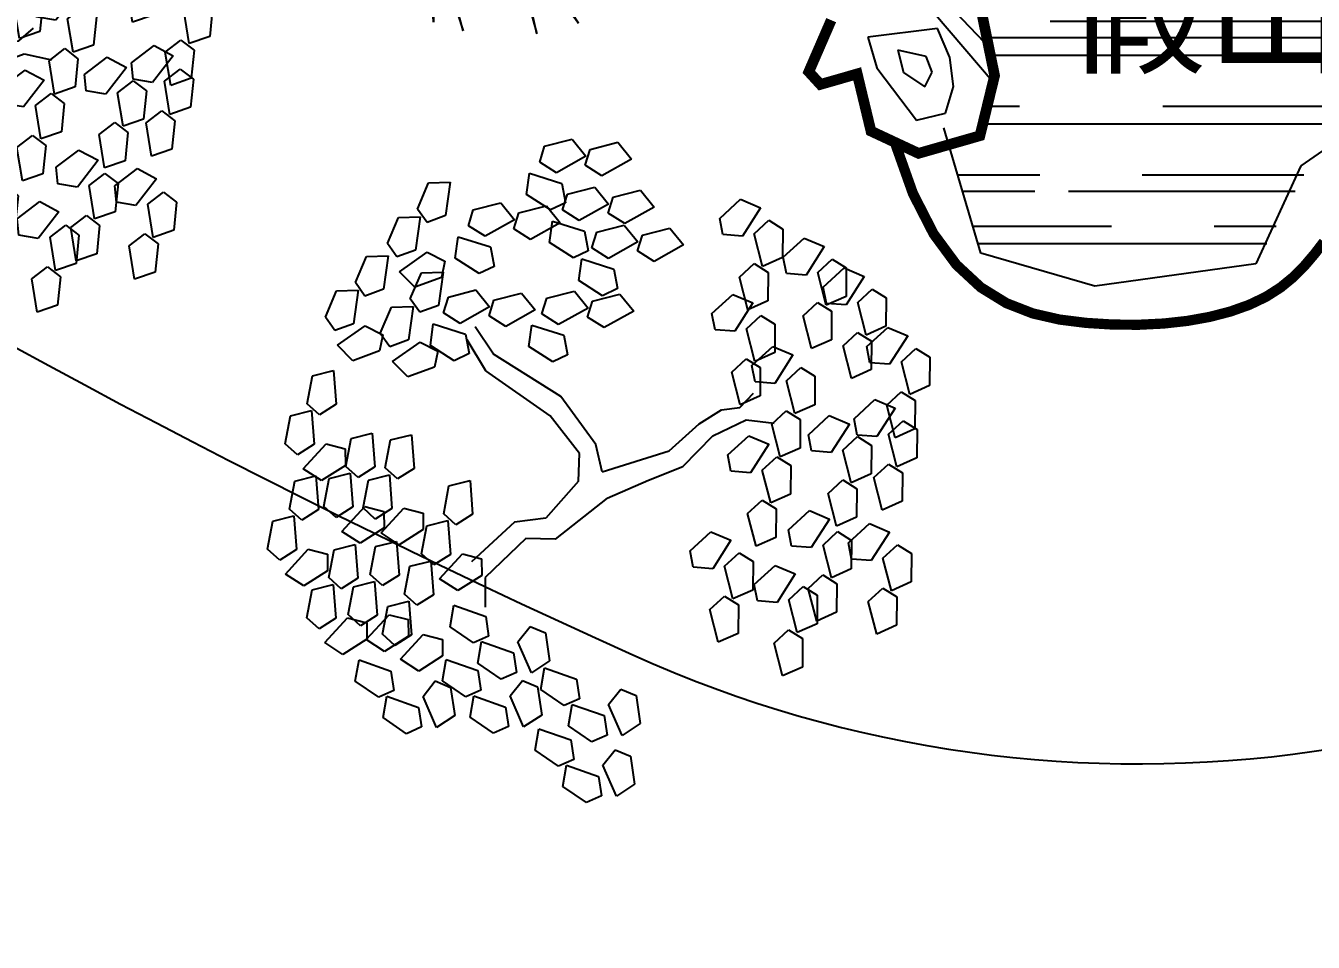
# Model space of a CAD drawing. Extents: x 302512 to 1034855, y -184136 to 410364.
# Drawn here: x 546673 to 559242, y 45192 to 54136 of the extents above; entities that cross this region are included whole.
import ezdxf

# ---------------------------------------------------------------- set-up
doc = ezdxf.new("R2010")
doc.units = 0
doc.header["$MEASUREMENT"] = 0
doc.linetypes.add('ACAD_ISO04W100', pattern=[30.5, 24, -3, 0.5, -3])
for name, color, linetype in [('3', 7, 'Continuous'), ('F', 5, 'Continuous'), ('TREE2', 84, 'Continuous'), ('WZ', 2, 'Continuous'), ('树', 80, 'Continuous'), ('水', 120, 'Continuous'), ('环境', 8, 'Continuous'), ('红线', 20, 'Continuous'), ('道路线', 161, 'Continuous')]:
    doc.layers.add(name, color=color, linetype=linetype)
doc.styles.add('-黑体', font='', dxfattribs={"width": 0.8})
doc.styles.add('DIM', font='txt')
doc.styles.add('DIM_FONT', font='SIMPLEX.shx', dxfattribs={"width": 0.8})
doc.styles.get('-黑体').set_extended_font_data('黑体')

# ---------------------------------------------------------------- blocks, each defined once
blk = doc.blocks.new('_F2CKQ')
for p, q in [((-101.6745302528143, 2267.006344284862), (-8.100306771695614, 1021.905298415571)), ((36.99096630513668, 1030.013258095831), (-101.6745302528143, 2267.006344284862)), ((-389.5569038391113, 2124.751231066883), (-10.04374054074287, 891.5790250301361)), ((-8.100306771695614, 1021.905298415571), (-389.5569038391113, 2124.751231066883)), ((284.0469821691513, 2137.285566784441), (36.99096630513668, 1030.013258095831)), ((111.2213570252061, 1007.16474942863), (284.0469821691513, 2137.285566784441)), ((-1220.438891410828, 2024.706287477165), (-546.7303053438663, 860.8869352862239)), ((-680.0606932416558, 966.8892606087029), (-1220.438891410828, 2024.706287477165)), ((-1100.556390449405, 2085.749349683523), (-497.7912202775478, 859.8151598088443)), ((-546.7303053438663, 860.8869352862239), (-1100.556390449405, 2085.749349683523)), ((-675.951954074204, 860.6851033233106), (-1346.93440002948, 1863.757567007095)), ((-1346.93440002948, 1863.757567007095), (-680.0606932416558, 966.8892606087029)), ((596.6207177489996, 1912.148100338876), (111.2213570252061, 1007.16474942863)), ((184.0691511332989, 929.7735785655677), (596.6207177489996, 1912.148100338876)), ((-497.7912202775478, 859.8151598088443), (-839.1260766386986, 1828.381749618798)), ((-839.1260766386986, 1828.381749618798), (-448.8521085083485, 858.7433955222368)), ((-1493.790737487376, 1597.140600316226), (-675.951954074204, 860.6851033233106)), ((-740.8432212695479, 822.6924395859241), (-1493.790737487376, 1597.140600316226)), ((809.9337108284235, 1634.611464813352), (184.0691511332989, 929.7735785655677)), ((221.7256789058447, 859.2167021073401), (809.9337108284235, 1634.611464813352)), ((-420.156707406044, 1561.500346485525), (3.143219217658043, 821.5580596290529)), ((-10.04374054074287, 891.5790250301361), (-420.156707406044, 1561.500346485525)), ((-1616.177533634007, 1329.987711373717), (-740.8432212695479, 822.6924395859241)), ((-813.4300857558846, 803.059257350862), (-1616.177533634007, 1329.987711373717)), ((-435.5870351865888, 1328.387063015252), (-41.94802960753441, 813.4500421136618)), ((3.143219217658043, 821.5580596290529), (-435.5870351865888, 1328.387063015252)), ((-1653.051355071366, 1109.471425935626), (-813.4300857558846, 803.059257350862)), ((-804.0909622311592, 742.2180849462748), (-1653.051355071366, 1109.471425935626)), ((-423.5217715501785, 1106.799002103508), (-57.07842314988375, 753.1447341218591)), ((-41.94802960753441, 813.4500421136618), (-423.5217715501785, 1106.799002103508)), ((-1662.168657913804, 803.4559409283102), (-804.0909622311592, 742.2180849462748)), ((-781.8257551789284, 708.3803226239979), (-1662.168657913804, 803.4559409283102)), ((-1649.020729459822, 463.6026357635856), (-781.8257551789284, 708.3803226239979)), ((752.5819399282336, 498.9299026578665), (308.5821679756045, 690.5636746883392)), ((308.5821679756045, 690.5636746883392), (1233.194606147707, 624.8368381895125)), ((1233.194606147707, 624.8368381895125), (372.6516975238919, 749.7971605546772)), ((-786.7952632978559, 565.9929622635245), (-1649.020729459822, 463.6026357635856)), ((-1582.525042526424, 189.2813733145595), (-786.7952632978559, 565.9929622635245)), ((-704.8692243471742, 524.7849254496396), (-1582.525042526424, 189.2813733145595)), ((-1513.003283701837, -72.97887118905783), (-704.8692243471742, 524.7849254496396)), ((-697.9953137561679, 527.6662194244564), (-1077.599011182785, -764.6769258379936)), ((272.0083050280809, 642.8553068935871), (752.5819399282336, 498.9299026578665)), ((-661.9822879731655, 499.5909760296345), (-1513.003283701837, -72.97887118905783)), ((-1275.520681098104, -523.8593354225159), (-661.9822879731655, 499.5909760296345)), ((-639.7170809209347, 465.7532137073576), (-1275.520681098104, -523.8593354225159)), ((-1077.599011182785, -764.6769258379936), (-639.7170809209347, 465.7532137073576)), ((1087.681809738278, 142.9302517622709), (165.5346354469657, 144.9345752336085)), ((321.6910651251674, 80.8780297525227), (1087.681809738278, 142.9302517622709)), ((1325.203443653882, -38.11787269636989), (321.6910651251674, 80.8780297525227)), ((92.08695106953382, -123.2900779955089), (1323.48185480386, -535.3008613325655)), ((1274.242835491896, -707.0370613373816), (92.08695106953382, -123.2900779955089)), ((178.9824981465936, -22.11075445264578), (1325.203443653882, -38.11787269636989)), ((1420.57736954093, -246.3712970390916), (178.9824981465936, -22.11075445264578)), ((1323.48185480386, -535.3008613325655), (185.2955473214388, -95.01301382854581)), ((185.2955473214388, -95.01301382854581), (1420.57736954093, -246.3712970390916)), ((-112.7476874440908, -155.186132516712), (-476.921030394733, -1214.415983118117)), ((1083.938724495471, -1024.243689801544), (50.28265281766653, -216.3613840229809)), ((50.28265281766653, -216.3613840229809), (1274.242835491896, -707.0370613373816)), ((-476.921030394733, -1214.415983118117), (-94.06938945502043, -276.8685239739716)), ((-94.06938945502043, -276.8685239739716), (-65.90821232646704, -1365.913493812084)), ((-65.90821232646704, -1365.913493812084), (-39.6389928534627, -329.6017366982996)), ((-39.6389928534627, -329.6017366982996), (283.5393713787198, -1370.534663628787)), ((283.5393713787198, -1370.534663628787), (15.3522651642561, -306.5513960719109)), ((15.3522651642561, -306.5513960719109), (736.9173224121332, -1353.177326135337)), ((74.19135940819979, -292.6808484382927), (1083.938724495471, -1024.243689801544)), ((736.9173224121332, -1353.177326135337), (74.19135940819979, -292.6808484382927))]:
    blk.add_line(p, q)
at = {"lineweight": 50}
for p, q in [((0, 0), (148.3170258328319, 860.8243886455894)), ((-569.8563055992126, 646.1332378052175), (0, 0))]:
    blk.add_line(p, q, dxfattribs=at)
at = {"style": 'DIM_FONT', "width": 0.8, "flags": 9}
for tag in ['YSIZE', 'XSIZE']:
    blk.add_attdef(tag, (0, 0), '', height=0.5, dxfattribs=at)
blk = doc.blocks.new('M_F18')
for p, q in [((-817.1479135051777, 1597.117781034343), (-694.9654446734348, 1697.214126060768)), ((-694.9654446734348, 1697.214126060768), (-586.2671764571278, 1644.251251231901)), ((-1.950464183486474, 1552.719185868566), (58.59964675375522, 1698.601049176676)), ((58.59964675375522, 1698.601049176676), (179.4288613090248, 1703.148634559384)), ((179.4288613090248, 1703.148634559384), (154.6427554106995, 1517.004682986411)), ((207.8907623764317, 1556.889923366423), (249.7451538223031, 1658.416602062232)), ((249.7451538223031, 1658.416602062232), (340.8456748337267, 1647.000707342286)), ((409.899437922435, 1505.954710583534), (470.4495488596767, 1651.836573891644)), ((470.4495488596767, 1651.836573891644), (591.2787634149463, 1656.384159274352)), ((591.2787634149463, 1656.384159274352), (566.492657516621, 1470.240207701379)), ((-1054.415528738464, 1505.352378934673), (-932.2330599067209, 1605.448723961097)), ((-932.2330599067209, 1605.448723961097), (-823.5347917015024, 1552.48584913223)), ((-804.768251887639, 1506.143215590149), (-817.1479135051777, 1597.117781034343)), ((-586.2671764571278, 1644.251251231901), (-695.8952471361554, 1491.786147441009)), ((340.8456748337267, 1647.000707342286), (406.1801700010037, 1503.197933664571)), ((619.7406644823532, 1510.125448081391), (661.5950559282246, 1611.6521267772)), ((661.5950559282246, 1611.6521267772), (752.6955769396482, 1600.236232057254)), ((681.3896628400435, 1449.507722794588), (741.9397737772852, 1595.389586102698)), ((741.9397737772852, 1595.389586102698), (862.7689883325547, 1599.937171485406)), ((752.6955769396482, 1600.236232057254), (818.0300721069252, 1456.433458379539)), ((862.7689883325547, 1599.937171485406), (837.9828824342294, 1413.793219912433)), ((-1042.035867132014, 1414.377813490479), (-1054.415528738464, 1505.352378934673)), ((-823.5347917015024, 1552.48584913223), (-933.16286238053, 1400.020745341339)), ((-695.8952471361554, 1491.786147441009), (-804.768251887639, 1506.143215590149)), ((-589.3037799871927, 1409.235836276952), (-467.1213111554498, 1509.332181303376)), ((-467.1213111554498, 1509.332181303376), (-358.4230429391428, 1456.369306474509)), ((51.86279447269771, 1478.329934131118), (-1.950464183486474, 1552.719185868566)), ((154.6427554106995, 1517.004682986411), (51.86279447269771, 1478.329934131118)), ((327.0615140162481, 1411.761519164891), (207.8907623764317, 1556.889923366423)), ((463.7126965786192, 1431.565458846086), (409.899437922435, 1505.954710583534)), ((738.9114161221696, 1364.997043879859), (619.7406644823532, 1510.125448081391)), ((891.2308893999616, 1453.678460292445), (933.085280845833, 1555.205138988254)), ((933.085280845833, 1555.205138988254), (1024.185801857257, 1543.789244268308)), ((1024.185801857257, 1543.789244268308), (1089.520297024534, 1399.986470590593)), ((-358.4230429391428, 1456.369306474509), (-468.0511136181703, 1303.904202683618)), ((406.1801700010037, 1503.197933664571), (327.0615140162481, 1411.761519164891)), ((566.492657516621, 1470.240207701379), (463.7126965786192, 1431.565458846086)), ((735.2029214962276, 1375.11847105714), (681.3896628400435, 1449.507722794588)), ((818.0300721069252, 1456.433458379539), (738.9114161221696, 1364.997043879859)), ((1010.401641039778, 1308.550056090913), (891.2308893999616, 1453.678460292445)), ((-933.16286238053, 1400.020745341339), (-1042.035867132014, 1414.377813490479)), ((-826.5713952204787, 1317.470434177281), (-704.3889263887359, 1417.566779203706)), ((-595.6906581835174, 1364.603904374839), (-705.318728862545, 1212.138800583947)), ((-704.3889263887359, 1417.566779203706), (-595.6906581835174, 1364.603904374839)), ((-576.924118369654, 1318.261270832758), (-589.3037799871927, 1409.235836276952)), ((-352.8073376014509, 1287.277380908152), (-230.624868769708, 1387.373725934576)), ((-230.624868769708, 1387.373725934576), (-121.9266005534009, 1334.410851105709)), ((235.5981217057633, 1304.008305802385), (277.4525131627233, 1405.534984487105)), ((277.4525131627233, 1405.534984487105), (368.5530341630583, 1394.119089778247)), ((368.5530341630583, 1394.119089778247), (433.8875293303354, 1250.316316100532)), ((837.9828824342294, 1413.793219912433), (735.2029214962276, 1375.11847105714)), ((1089.520297024534, 1399.986470590593), (1010.401641039778, 1308.550056090913)), ((1040.748891148156, 1252.355287342023), (1101.299002085398, 1398.237150650133)), ((1101.299002085398, 1398.237150650133), (1222.128216640667, 1402.784736032841)), ((1222.128216640667, 1402.784736032841), (1197.342110742342, 1216.640784459869)), ((-1067.194756315032, 1334.927413744495), (-880.932900267333, 1358.811356789396)), ((-1031.747726573172, 1219.325131306883), (-1067.194756315032, 1334.927413744495)), ((-880.932900267333, 1358.811356789396), (-817.1434408903879, 1269.422535111073)), ((-814.1917336140286, 1226.495868733087), (-826.5713952204787, 1317.470434177281)), ((-590.0749528347369, 1195.511978808481), (-467.892484002994, 1295.608323834906)), ((-468.0511136181703, 1303.904202683618), (-576.924118369654, 1318.261270832758)), ((-467.892484002994, 1295.608323834906), (-359.1942157977755, 1242.645449006039)), ((-121.9266005534009, 1334.410851105709), (-231.5546712324285, 1181.945747314818)), ((354.7688733455798, 1158.879901589764), (235.5981217057633, 1304.008305802385)), ((647.4480238116848, 1257.243830517353), (689.3024152686448, 1358.770509202073)), ((689.3024152686448, 1358.770509202073), (780.4029362689798, 1347.354614493215)), ((780.4029362689798, 1347.354614493215), (845.7374314362569, 1203.5518408155)), ((918.9382487292933, 1200.796842728407), (960.7926401862533, 1302.323521413127)), ((960.7926401862533, 1302.323521413127), (1051.893161186588, 1290.907626704269)), ((1051.893161186588, 1290.907626704269), (1117.227656353865, 1147.104853026554)), ((1250.590117708074, 1256.526024839881), (1292.444509153946, 1358.05270353569)), ((1292.444509153946, 1358.05270353569), (1383.545030165369, 1346.636808815743)), ((1383.545030165369, 1346.636808815743), (1448.879525332646, 1202.834035138028)), ((-875.2046186073276, 1198.299211068042), (-1031.747726573172, 1219.325131306883)), ((-817.1434408903879, 1269.422535111073), (-875.2046186073276, 1198.299211068042)), ((-705.318728862545, 1212.138800583947), (-814.1917336140286, 1226.495868733087)), ((-359.1942157977755, 1242.645449006039), (-468.8222864768031, 1090.180345215147)), ((-340.4276759839122, 1196.302815463958), (-352.8073376014509, 1287.277380908152)), ((433.8875293303354, 1250.316316100532), (354.7688733455798, 1158.879901589764)), ((766.6187754515013, 1112.115426304732), (647.4480238116848, 1257.243830517353)), ((1094.56214980434, 1177.966035604575), (1040.748891148156, 1252.355287342023)), ((1369.760869347891, 1111.397620638349), (1250.590117708074, 1256.526024839881)), ((-1027.495155757224, 1108.871937750409), (-905.3126869254811, 1208.968282776834)), ((-796.6144187091741, 1156.005407947967), (-906.2424893882016, 1003.540304157075)), ((-905.3126869254811, 1208.968282776834), (-796.6144187091741, 1156.005407947967)), ((-839.3506227970465, 1147.045468987104), (-653.088766749348, 1170.929412032005)), ((-803.9035930551872, 1031.443186549492), (-839.3506227970465, 1147.045468987104)), ((-653.088766749348, 1170.929412032005), (-589.2993073724028, 1081.540590353681)), ((-577.6952912282868, 1104.537413364287), (-590.0749528347369, 1195.511978808481)), ((-231.5546712324285, 1181.945747314818), (-340.4276759839122, 1196.302815463958)), ((182.0553044044464, 1055.202851889386), (242.6054153416881, 1201.084715197496)), ((242.6054153416881, 1201.084715197496), (363.4346298969576, 1205.632300580204)), ((363.4346298969576, 1205.632300580204), (338.6485239986323, 1019.488349007232)), ((391.8965309643645, 1059.373589387244), (433.7509224102359, 1160.900268083053)), ((433.7509224102359, 1160.900268083053), (524.8514434216595, 1149.484373363106)), ((524.8514434216595, 1149.484373363106), (590.1859385889366, 1005.681599685391)), ((845.7374314362569, 1203.5518408155), (766.6187754515013, 1112.115426304732)), ((1038.10900036911, 1055.668438515786), (918.9382487292933, 1200.796842728407)), ((1117.227656353865, 1147.104853026554), (1038.10900036911, 1055.668438515786)), ((1197.342110742342, 1216.640784459869), (1094.56214980434, 1177.966035604575)), ((1448.879525332646, 1202.834035138028), (1369.760869347891, 1111.397620638349)), ((-1554.190844967779, 1048.231487208406), (-1446.271738229487, 1102.764468284218)), ((-1446.271738229487, 1102.764468284218), (-1391.154893393883, 923.2482986176146)), ((-1264.76277099051, 1017.106535650739), (-1142.580302158767, 1117.202880677163)), ((-1142.580302158767, 1117.202880677163), (-1033.882033953549, 1064.240005848296)), ((-1015.115494139685, 1017.897372306215), (-1027.495155757224, 1108.871937750409)), ((-589.2993073724028, 1081.540590353681), (-647.3604850893425, 1010.417266310651)), ((-468.8222864768031, 1090.180345215147), (-577.6952912282868, 1104.537413364287)), ((1278.297477037406, 1003.644407275842), (1320.151868494366, 1105.171085960563)), ((1320.151868494366, 1105.171085960563), (1411.252389494701, 1093.755191251705)), ((1411.252389494701, 1093.755191251705), (1476.586884661978, 949.9524175739898)), ((-1548.372212794311, 890.3898656466154), (-1554.190844967779, 1048.231487208406)), ((-1252.38310938406, 926.1319702065448), (-1264.76277099051, 1017.106535650739)), ((-1033.882033953549, 1064.240005848296), (-1143.510104632576, 911.7749020574047)), ((-906.2424893882016, 1003.540304157075), (-1015.115494139685, 1017.897372306215)), ((-647.3604850893425, 1010.417266310651), (-803.9035930551872, 1031.443186549492)), ((-602.8541804113047, 1025.087013618304), (-416.5923243636062, 1048.970956663205)), ((-567.4071506694454, 909.4847311806916), (-602.8541804113047, 1025.087013618304)), ((-416.5923243636062, 1048.970956663205), (-352.802864986661, 959.5821349848811)), ((235.8685630606305, 980.8136001519379), (182.0553044044464, 1055.202851889386)), ((338.6485239986323, 1019.488349007232), (235.8685630606305, 980.8136001519379)), ((511.0672826041809, 914.2451851857113), (391.8965309643645, 1059.373589387244)), ((506.228476650278, 886.2739103312233), (566.7785875875197, 1032.155773639333)), ((590.1859385889366, 1005.681599685391), (511.0672826041809, 914.2451851857113)), ((566.7785875875197, 1032.155773639333), (687.6078021427893, 1036.703359022042)), ((687.6078021427893, 1036.703359022042), (662.821696244464, 850.5594074490691)), ((1145.92251227417, 858.0504164367521), (1206.472623211412, 1003.932279744862)), ((1206.472623211412, 1003.932279744862), (1327.301837766681, 1008.479865127571)), ((1397.468228677222, 858.5160030632214), (1278.297477037406, 1003.644407275842)), ((1327.301837766681, 1008.479865127571), (1302.515731868356, 822.3359135545979)), ((-449.1363763292939, 836.525522214004), (-326.953907497551, 936.6218672404284)), ((-352.802864986661, 959.5821349848811), (-410.8640427036007, 888.458810941851)), ((-326.953907497551, 936.6218672404284), (-218.2556392812439, 883.6589924115615)), ((716.0697032101962, 890.4446478290811), (757.9240946560676, 991.9713265248902)), ((757.9240946560676, 991.9713265248902), (849.0246156674912, 980.5554318049435)), ((849.0246156674912, 980.5554318049435), (914.3591108347682, 836.7526581272286)), ((1355.763738834088, 862.2211539346099), (1397.61813027996, 963.747832630419)), ((1476.586884661978, 949.9524175739898), (1397.468228677222, 858.5160030632214)), ((1397.61813027996, 963.747832630419), (1488.718651291383, 952.3319379104723)), ((1488.718651291383, 952.3319379104723), (1554.05314645866, 808.5291642327575)), ((-1468.434870682708, 845.2273932257776), (-1548.372212794311, 890.3898656466154)), ((-1391.154893393883, 923.2482986176146), (-1468.434870682708, 845.2273932257776)), ((-1277.541998567078, 846.6815704605615), (-1091.280142519379, 870.5655135054621)), ((-1143.510104632576, 911.7749020574047), (-1252.38310938406, 926.1319702065448)), ((-1091.280142519379, 870.5655135054621), (-1027.490683142434, 781.1766918271387)), ((-410.8640427036007, 888.458810941851), (-567.4071506694454, 909.4847311806916)), ((-218.2556392812439, 883.6589924115615), (-327.8837099602715, 731.1938886206699)), ((419.6038902936962, 806.491971823205), (461.4582817506562, 908.0186505079255)), ((461.4582817506562, 908.0186505079255), (552.5588027509912, 896.6027557990674)), ((560.0417353064622, 811.8846585937754), (506.228476650278, 886.2739103312233)), ((552.5588027509912, 896.6027557990674), (617.8932979182682, 752.7999821213525)), ((835.2404548500126, 745.3162436275488), (716.0697032101962, 890.4446478290811)), ((1474.934490473905, 717.0927497330777), (1355.763738834088, 862.2211539346099)), ((-1624.610216762543, 803.7771513169391), (-1516.691110035339, 858.3101323816627)), ((-1618.791584589075, 645.9355297551483), (-1624.610216762543, 803.7771513169391)), ((-1516.691110035339, 858.3101323816627), (-1461.574265188647, 678.7939627261476)), ((-1242.094968825219, 731.0792880229492), (-1277.541998567078, 846.6815704605615)), ((-686.4039915625799, 744.7601201143334), (-564.221522730837, 844.8564651407578)), ((-455.5232545256185, 791.8935903118909), (-565.1513252046461, 639.4284865209993)), ((-564.221522730837, 844.8564651407578), (-455.5232545256185, 791.8935903118909)), ((-436.7567147117552, 745.55095676981), (-449.1363763292939, 836.525522214004)), ((538.7746419335126, 661.3635676105841), (419.6038902936962, 806.491971823205)), ((662.821696244464, 850.5594074490691), (560.0417353064622, 811.8846585937754)), ((914.3591108347682, 836.7526581272286), (835.2404548500126, 745.3162436275488)), ((953.0721612880661, 670.3744825837639), (1013.622272225308, 816.2563458918739)), ((1013.622272225308, 816.2563458918739), (1134.451486780577, 820.8039312745823)), ((1134.451486780577, 820.8039312745823), (1109.665380882252, 634.6599797016097)), ((1199.735770930354, 783.6611646993042), (1145.92251227417, 858.0504164367521)), ((1302.515731868356, 822.3359135545979), (1199.735770930354, 783.6611646993042)), ((1554.05314645866, 808.5291642327575), (1474.934490473905, 717.0927497330777)), ((-1085.551860859374, 710.0533677841086), (-1242.094968825219, 731.0792880229492)), ((-1027.490683142434, 781.1766918271387), (-1085.551860859374, 710.0533677841086)), ((-674.0243299561298, 653.7855546701394), (-686.4039915625799, 744.7601201143334)), ((-327.8837099602715, 731.1938886206699), (-436.7567147117552, 745.55095676981)), ((617.8932979182682, 752.7999821213525), (538.7746419335126, 661.3635676105841)), ((543.3649968960453, 647.6982832425201), (578.3587794279119, 750.9097463164253)), ((743.7770625395278, 637.5630302650425), (785.6314539964878, 739.089708949763)), ((785.6314539964878, 739.089708949763), (876.7319749968228, 727.6738142409049)), ((876.7319749968228, 727.6738142409049), (942.0664701640999, 583.87104056319)), ((1162.913387847984, 674.5452200816217), (1204.767779293856, 776.0718987774308)), ((1204.767779293856, 776.0718987774308), (1295.868300305279, 764.6560040574841)), ((1295.868300305279, 764.6560040574841), (1361.202795472556, 620.8532303797692)), ((-1538.854242477471, 600.773057323222), (-1618.791584589075, 645.9355297551483)), ((-1461.574265188647, 678.7939627261476), (-1538.854242477471, 600.773057323222)), ((-1490.797783193608, 532.6855221489204), (-1397.167371427226, 695.4653358401956)), ((-1397.167371427226, 695.4653358401956), (-1287.400266635428, 692.203545376)), ((-1287.400266635428, 692.203545376), (-1265.874589903215, 602.9495660688663)), ((-948.6630082953052, 611.3556037712333), (-826.4805394635623, 711.4519487976577)), ((-717.7822712472553, 658.4890739687908), (-827.4103419262829, 506.0239701778992)), ((-826.4805394635623, 711.4519487976577), (-717.7822712472553, 658.4890739687908)), ((-565.1513252046461, 639.4284865209993), (-674.0243299561298, 653.7855546701394)), ((455.6882670359555, 591.4573063579082), (543.3649968960453, 647.6982832425201)), ((604.7002530920217, 600.7277970531541), (753.5199656176774, 647.6982832425201)), ((1006.88541994425, 595.985230846316), (953.0721612880661, 670.3744825837639)), ((1282.084139487801, 529.4168158800894), (1162.913387847984, 674.5452200816217)), ((1383.47109816342, 609.3395363705713), (1425.32548962038, 710.8662150552918)), ((1425.32548962038, 710.8662150552918), (1516.426010620715, 699.4503203464337)), ((1516.426010620715, 699.4503203464337), (1581.760505787992, 555.6475466687189)), ((-1694.358248625678, 531.7621500299974), (-1586.439141887386, 586.2951311058096)), ((-1586.439141887386, 586.2951311058096), (-1531.322297051782, 406.7789614392059)), ((-1379.029658778014, 578.7326362192944), (-1271.110552039721, 633.2656172951065)), ((-1373.211026604546, 420.8910146575035), (-1379.029658778014, 578.7326362192944)), ((-1265.874589903215, 602.9495660688663), (-1377.296342358743, 490.9985631487034)), ((-1271.110552039721, 633.2656172951065), (-1215.993707204118, 453.7494476285028)), ((-1185.930623528591, 519.5902016715627), (-1063.748154696848, 619.6865466979871)), ((-1063.748154696848, 619.6865466979871), (-955.0498864916299, 566.7236718691202)), ((-936.2833466777665, 520.3810383270393), (-948.6630082953052, 611.3556037712333)), ((-699.1832191391477, 574.3351549241561), (-512.9213630914492, 598.2190979690567)), ((-663.7361893972884, 458.7328724865438), (-699.1832191391477, 574.3351549241561)), ((-512.9213630914492, 598.2190979690567), (-449.131903714504, 508.8302762907333)), ((376.8561195740367, 469.2928400847777), (455.6882670359555, 591.4573063579082)), ((473.1851583018979, 441.0693461903029), (604.7002530920217, 600.7277970531541)), ((862.9478141793443, 492.4346260524217), (743.7770625395278, 637.5630302650425)), ((942.0664701640999, 583.87104056319), (862.9478141793443, 492.4346260524217)), ((1109.665380882252, 634.6599797016097), (1006.88541994425, 595.985230846316)), ((1361.202795472556, 620.8532303797692), (1282.084139487801, 529.4168158800894)), ((1502.641849803236, 464.2111321579505), (1383.47109816342, 609.3395363705713)), ((-1688.53961645221, 373.9205284682066), (-1694.358248625678, 531.7621500299974)), ((-1377.296342358743, 490.9985631487034), (-1490.797783193608, 532.6855221489204)), ((-1173.550961922141, 428.6156362273687), (-1185.930623528591, 519.5902016715627)), ((-955.0498864916299, 566.7236718691202), (-1064.677957170657, 414.2585680782286)), ((-827.4103419262829, 506.0239701778992), (-936.2833466777665, 520.3810383270393)), ((-449.131903714504, 508.8302762907333), (-507.1930814314437, 437.7069522477032)), ((593.9052065103679, 379.2810747524672), (654.4553174476096, 525.1629380605773)), ((654.4553174476096, 525.1629380605773), (775.2845320028791, 529.7105234432856)), ((775.2845320028791, 529.7105234432856), (750.4984261045538, 343.5665718703131)), ((1190.620747177316, 421.6636025175831), (1232.475138634276, 523.1902812023036)), ((1232.475138634276, 523.1902812023036), (1323.575659634611, 511.7743864934455)), ((1323.575659634611, 511.7743864934455), (1388.910154801888, 367.9716128157306)), ((1581.760505787992, 555.6475466687189), (1502.641849803236, 464.2111321579505)), ((-1215.993707204118, 453.7494476285028), (-1293.273684492942, 375.7285422366658)), ((-823.699804211843, 337.8578831163286), (-981.364099135666, 431.7988554949879)), ((-507.1930814314437, 437.7069522477032), (-663.7361893972884, 458.7328724865438)), ((289.1793897139469, 262.8699139368255), (376.8561195740367, 469.2928400847777)), ((394.3530108399791, 215.8994277475285), (473.1851583018979, 441.0693461903029)), ((803.746433070286, 383.451812250325), (845.6008245161574, 484.9784909461341)), ((845.6008245161574, 484.9784909461341), (936.701345527581, 473.5625962261875)), ((936.701345527581, 473.5625962261875), (1002.035840694858, 329.7598225484726)), ((-1608.602274340607, 328.7580560473689), (-1688.53961645221, 373.9205284682066)), ((-1531.322297051782, 406.7789614392059), (-1608.602274340607, 328.7580560473689)), ((-1449.449030572778, 334.2783003278273), (-1341.529923845574, 388.8112813925509)), ((-1293.273684492942, 375.7285422366658), (-1373.211026604546, 420.8910146575035)), ((-1341.529923845574, 388.8112813925509), (-1286.413078998881, 209.2951117370358)), ((-1198.709851105159, 349.1652364813854), (-1012.447995057461, 373.049179526286)), ((-1064.677957170657, 414.2585680782286), (-1173.550961922141, 428.6156362273687)), ((-1012.447995057461, 373.049179526286), (-948.6585356805153, 283.6603578479626)), ((647.718465166552, 304.8918230150193), (593.9052065103679, 379.2810747524672)), ((922.9171847101024, 238.3234080487928), (803.746433070286, 383.451812250325)), ((1309.791498817132, 276.5351983049623), (1190.620747177316, 421.6636025175831)), ((1388.910154801888, 367.9716128157306), (1309.791498817132, 276.5351983049623)), ((1408.760428324022, 219.622623889547), (1469.310539261263, 365.504487197657)), ((1469.310539261263, 365.504487197657), (1590.139753816533, 370.0520725803653)), ((1590.139753816533, 370.0520725803653), (1565.353647918208, 183.9081210073928)), ((-1764.777620420442, 287.3078141385304), (-1656.858513693238, 341.8407952032539)), ((-1758.958988246974, 129.4661925767396), (-1764.777620420442, 287.3078141385304)), ((-1656.858513693238, 341.8407952032539), (-1601.741668846546, 162.3246255477388)), ((-1443.630398399309, 176.4366787660365), (-1449.449030572778, 334.2783003278273)), ((-1163.2628213633, 233.5629540437731), (-1198.709851105159, 349.1652364813854)), ((-823.699804211843, 234.6464200424234), (-990.0164080034374, 347.3343847159085)), ((-385.5084284418081, 281.6169062317203), (-823.699804211843, 337.8578831163286)), ((750.4984261045538, 343.5665718703131), (647.718465166552, 304.8918230150193)), ((1002.035840694858, 329.7598225484726), (922.9171847101024, 238.3234080487928)), ((1075.742673680023, 144.6346547100438), (1136.292784617264, 290.5165180181539)), ((1136.292784617264, 290.5165180181539), (1257.121999172534, 295.0641034008622)), ((1257.121999172534, 295.0641034008622), (1232.335893274209, 108.9201518278896)), ((1618.60165488394, 223.7933613874047), (1660.456046329811, 325.3200400832138)), ((1660.456046329811, 325.3200400832138), (1751.556567341235, 313.9041453632672)), ((1751.556567341235, 313.9041453632672), (1816.891062508512, 170.1013716855523)), ((-1315.636597003842, 63.18667115980861), (-1222.00618523746, 225.9664848510838)), ((-1222.00618523746, 225.9664848510838), (-1112.239080445663, 222.7046943868881)), ((-1006.719713397455, 212.5370338049324), (-1163.2628213633, 233.5629540437731)), ((-1112.239080445663, 222.7046943868881), (-1090.713403713449, 133.4507150797544)), ((-948.6585356805153, 283.6603578479626), (-1006.719713397455, 212.5370338049324)), ((-394.3530108399791, 159.4524399585862), (-823.699804211843, 234.6464200424234)), ((-96.32903872786119, 121.9584553688692), (-385.5084284418081, 281.6169062317203)), ((0, 0), (289.1793897139469, 262.8699139368255)), ((254.1856071820803, 65.71747848426094), (394.3530108399791, 215.8994277475285)), ((831.4537923996177, 130.5701946862864), (873.3081838565777, 232.096873371007)), ((873.3081838565777, 232.096873371007), (964.4087048569127, 220.6809786621488)), ((964.4087048569127, 220.6809786621488), (1029.74320002419, 76.87820498443398)), ((1285.583900239941, 148.8053922079016), (1327.438291685812, 250.3320709037107)), ((1327.438291685812, 250.3320709037107), (1418.538812697236, 238.916176183764)), ((1462.573686980206, 145.233372152099), (1408.760428324022, 219.622623889547)), ((1418.538812697236, 238.916176183764), (1483.873307864513, 95.11340250604917)), ((1737.772406523756, 78.66495718587248), (1618.60165488394, 223.7933613874047)), ((-1601.741668846546, 162.3246255477388), (-1679.02164613537, 84.30372014481327)), ((-1630.965186851507, 16.21618497051168), (-1537.334775085124, 178.9959986617869)), ((-1537.334775085124, 178.9959986617869), (-1427.567670293327, 175.7342081975912)), ((-1363.693056287706, 131.2742063341102), (-1443.630398399309, 176.4366787660365)), ((-1427.567670293327, 175.7342081975912), (-1406.041993561113, 86.48022889045751)), ((-1286.413078998881, 209.2951117370358), (-1363.693056287706, 131.2742063341102)), ((-157.6642949238412, 37.49398458978612), (-394.3530108399791, 159.4524399585862)), ((1129.555932336207, 70.24540297259591), (1075.742673680023, 144.6346547100438)), ((1404.754651879757, 3.676988006369356), (1285.583900239941, 148.8053922079016)), ((1565.353647918208, 183.9081210073928), (1462.573686980206, 145.233372152099)), ((1816.891062508512, 170.1013716855523), (1737.772406523756, 78.66495718587248)), ((-1679.02164613537, 84.30372014481327), (-1758.958988246974, 129.4661925767396)), ((-1406.041993561113, 86.48022889045751), (-1517.463746016641, -25.47077402970535)), ((-1090.713403713449, 133.4507150797544), (-1202.135156168977, 21.49971215959158)), ((0, 0), (-96.32903872786119, 121.9584553688692)), ((950.6245440394341, -14.55820952633439), (831.4537923996177, 130.5701946862864)), ((1029.74320002419, 76.87820498443398), (950.6245440394341, -14.55820952633439)), ((1232.335893274209, 108.9201518278896), (1129.555932336207, 70.24540297259591)), ((1483.873307864513, 95.11340250604917), (1404.754651879757, 3.676988006369356)), ((1646.309014213271, -29.08825617663388), (1688.163405670231, 72.43842250808666)), ((1688.163405670231, 72.43842250808666), (1779.263926670566, 61.02252779922856)), ((-1517.463746016641, -25.47077402970535), (-1630.965186851507, 16.21618497051168)), ((-1202.135156168977, 21.49971215959158), (-1315.636597003842, 63.18667115980861)), ((-96.32903872786119, -103.4174739782393), (-157.6642949238412, 37.49398458978612)), ((87.67672986008984, -122.1644662731342), (254.1856071820803, 65.71747848426094)), ((1779.263926670566, 61.02252779922856), (1844.598421837843, -82.78024587848631)), ((628.8989890422345, -193.4292393105497), (689.4490999794762, -47.54737600243971)), ((689.4490999794762, -47.54737600243971), (810.2783145347457, -42.99979061973136)), ((810.2783145347457, -42.99979061973136), (785.4922086364204, -229.1437421927039)), ((1031.904308749985, -212.1762316054446), (1092.454419687227, -66.29436829733459)), ((1092.454419687227, -66.29436829733459), (1213.283634242496, -61.74678291462624)), ((1213.283634242496, -61.74678291462624), (1188.497528344171, -247.8907344875988)), ((1313.291259569272, -104.076225356137), (1355.145651026232, -2.549546671416465)), ((1355.145651026232, -2.549546671416465), (1446.246172026567, -13.96544138027457)), ((1446.246172026567, -13.96544138027457), (1511.580667193844, -157.7682150579894)), ((1765.479765853088, -174.2166603892547), (1646.309014213271, -29.08825617663388)), ((-1685.736108991965, -196.3964399760662), (-1591.77562964426, -120.2925114166355)), ((-1591.77562964426, -120.2925114166355), (-1499.97335893839, -284.1102908124521)), ((-96.32903872786119, -103.4174739782393), (-175.1611861897836, -366.2873879150648)), ((87.67672986008984, -122.1644662731342), (-78.8321474619188, -450.7518586941478)), ((838.7402156021526, -189.258501812692), (880.594607048024, -87.73182311688288)), ((880.594607048024, -87.73182311688288), (971.6951280594476, -99.14771783682954)), ((971.6951280594476, -99.14771783682954), (1037.029623226725, -242.9504915145444)), ((1241.745535309903, -208.0054941075869), (1283.599926755775, -106.4788154117778)), ((1283.599926755775, -106.4788154117778), (1374.700447767198, -117.8947101317244)), ((1432.462011209089, -249.2046295687578), (1313.291259569272, -104.076225356137)), ((1374.700447767198, -117.8947101317244), (1440.034942934475, -261.6974838094393)), ((1844.598421837843, -82.78024587848631), (1765.479765853088, -174.2166603892547)), ((-1646.698668172881, -349.4451648647155), (-1685.736108991965, -196.3964399760662)), ((682.7122476984187, -267.8184910479977), (628.8989890422345, -193.4292393105497)), ((957.910967241969, -334.3869060142242), (838.7402156021526, -189.258501812692)), ((1085.717567406169, -286.5654833428925), (1031.904308749985, -212.1762316054446)), ((1360.91628694972, -353.1338983091191), (1241.745535309903, -208.0054941075869)), ((1511.580667193844, -157.7682150579894), (1432.462011209089, -249.2046295687578)), ((-1499.97335893839, -284.1102908124521), (-1559.023691852002, -376.6981666580032)), ((-1142.563385626316, -337.1018876397611), (-1048.602906278611, -260.9979590803305)), ((-1048.602906278611, -260.9979590803305), (-956.8006355727412, -424.8157384761471)), ((785.4922086364204, -229.1437421927039), (682.7122476984187, -267.8184910479977)), ((1037.029623226725, -242.9504915145444), (957.910967241969, -334.3869060142242)), ((1188.497528344171, -247.8907344875988), (1085.717567406169, -286.5654833428925)), ((1440.034942934475, -261.6974838094393), (1360.91628694972, -353.1338983091191)), ((-1559.023691852002, -376.6981666580032), (-1646.698668172881, -349.4451648647155)), ((-1344.066045480191, -421.5663584188405), (-1250.105566132486, -345.4624298594099)), ((-1250.105566132486, -345.4624298594099), (-1158.303295426616, -509.2802092552265)), ((-1103.525944807232, -490.1506125284104), (-1142.563385626316, -337.1018876397611)), ((-739.5580659185616, -431.0428600184205), (-645.597586570857, -354.9389314589898)), ((-645.597586570857, -354.9389314589898), (-553.7953158649871, -518.7567108548064)), ((866.4475749314843, -442.1401193767306), (908.3019663884443, -340.61344069201)), ((908.3019663884443, -340.61344069201), (999.4024873887793, -352.0293354008681)), ((999.4024873887793, -352.0293354008681), (1064.736982556056, -495.832109078583)), ((-1702.915198410868, -450.2107207957088), (-1608.954719063164, -374.1067922362781)), ((-1608.954719063164, -374.1067922362781), (-1517.152448368382, -537.9245716431833)), ((-1305.028604661107, -574.6150833074898), (-1344.066045480191, -421.5663584188405)), ((-956.8006355727412, -424.8157384761471), (-1015.850968486353, -517.4036143216981)), ((-175.1611861897836, -366.2873879150648), (-324.1731722458317, -460.02234938939)), ((1269.452894639235, -460.8871116716255), (1311.307286096195, -359.3604329869049)), ((1311.307286096195, -359.3604329869049), (1402.40780709653, -370.776327695763)), ((1402.40780709653, -370.776327695763), (1467.742302263807, -514.5791013734779)), ((-1663.877757591785, -603.2594456954466), (-1702.915198410868, -450.2107207957088)), ((-1457.722100899126, -508.0211195422817), (-1349.743954689773, -488.0167072794065)), ((-1349.743954689773, -488.0167072794065), (-1309.845879623819, -570.7075241028288)), ((-1015.850968486353, -517.4036143216981), (-1103.525944807232, -490.1506125284104)), ((-700.5206250994779, -584.0915849070698), (-739.5580659185616, -431.0428600184205)), ((-324.1731722458317, -460.02234938939), (-446.8436846377881, -760.5922588203393)), ((-78.8321474619188, -450.7518586941478), (-227.8441335179887, -516.469337178336)), ((985.6183265713007, -587.2685235893514), (866.4475749314843, -442.1401193767306)), ((1064.736982556056, -495.832109078583), (985.6183265713007, -587.2685235893514)), ((1388.623646279051, -606.0155158842463), (1269.452894639235, -460.8871116716255)), ((-1517.152448368382, -537.9245716431833), (-1576.202781270906, -630.5124474776458)), ((-1514.845124660678, -686.9090227322959), (-1457.722100899126, -508.0211195422817)), ((-1309.845879623819, -570.7075241028288), (-1395.098140984257, -703.6732561886965)), ((-1158.303295426616, -509.2802092552265), (-1217.353628340228, -601.8680851007775)), ((-1159.742475045219, -590.9161684594037), (-1065.781995697515, -514.8122398999731)), ((-1065.781995697515, -514.8122398999731), (-973.9797250027332, -678.6300193068782)), ((-553.7953158649871, -518.7567108548064), (-612.8456487785988, -611.3445867003575)), ((-227.8441335179887, -516.469337178336), (-341.6700635117741, -807.3567341052985)), ((1467.742302263807, -514.5791013734779), (1388.623646279051, -606.0155158842463)), ((-1576.202781270906, -630.5124474776458), (-1663.877757591785, -603.2594456954466)), ((-1361.245134899094, -675.3806392384831), (-1267.28465555139, -599.2767106790525)), ((-1217.353628340228, -601.8680851007775), (-1305.028604661107, -574.6150833074898)), ((-1267.28465555139, -599.2767106790525), (-1175.482384856608, -763.0944900859577)), ((-1120.705034226135, -743.9648933591416), (-1159.742475045219, -590.9161684594037)), ((-914.5493775334762, -648.7265672059766), (-806.5712313241238, -628.7221549431015)), ((-806.5712313241238, -628.7221549431015), (-766.6731562581699, -711.4129717665237)), ((-756.7371553374651, -684.8571408380631), (-662.7766759897604, -608.7532122786324)), ((-612.8456487785988, -611.3445867003575), (-700.5206250994779, -584.0915849070698)), ((-662.7766759897604, -608.7532122786324), (-570.9744052949791, -772.5709916855376)), ((-1528.071814068124, -769.1067540390832), (-1434.111334720419, -693.0028254796525)), ((-1395.098140984257, -703.6732561886965), (-1514.845124660678, -686.9090227322959)), ((-1434.111334720419, -693.0028254796525), (-1342.309064014549, -856.8206048754691)), ((-1322.207694080011, -828.429364138221), (-1361.245134899094, -675.3806392384831)), ((-1116.052037387351, -733.191037985056), (-1008.073891177999, -713.1866257221809)), ((-973.9797250027332, -678.6300193068782), (-1033.030057905256, -771.2178951413407)), ((-1008.073891177999, -713.1866257221809), (-968.1758161120451, -795.8774425456031)), ((-971.672401295029, -827.6144703959908), (-914.5493775334762, -648.7265672059766)), ((-766.6731562581699, -711.4129717665237), (-851.9254176186078, -844.3787038523915)), ((-717.6997145183814, -837.9058657378009), (-756.7371553374651, -684.8571408380631)), ((-1489.03437324904, -922.1554789277325), (-1528.071814068124, -769.1067540390832)), ((-1175.482384856608, -763.0944900859577), (-1234.532717759132, -855.6823659204201)), ((-1173.175061148904, -912.0789411750702), (-1116.052037387351, -733.191037985056)), ((-1033.030057905256, -771.2178951413407), (-1120.705034226135, -743.9648933591416)), ((-570.9744052949791, -772.5709916855376), (-630.0247381975023, -865.1588675200001)), ((-568.6670815872749, -921.5554427746501), (-511.5440578257221, -742.667539584636)), ((-511.5440578257221, -742.667539584636), (-403.5659116163697, -722.6631273217608)), ((-403.5659116163697, -722.6631273217608), (-363.6678365504158, -805.353944145183)), ((-1342.309064014549, -856.8206048754691), (-1401.359396928161, -949.4084807210202)), ((-1234.532717759132, -855.6823659204201), (-1322.207694080011, -828.429364138221)), ((-968.1758161120451, -795.8774425456031), (-1053.428077472483, -928.8431746314709)), ((-851.9254176186078, -844.3787038523915), (-971.672401295029, -827.6144703959908)), ((-967.4021994365503, -909.8122017027745), (-873.4417200888456, -833.7082731433438)), ((-873.4417200888456, -833.7082731433438), (-781.6394493829757, -997.5260525391604)), ((-748.2103747863366, -928.5591939976694), (-654.2498954386319, -852.4552654382387)), ((-630.0247381975023, -865.1588675200001), (-717.6997145183814, -837.9058657378009)), ((-654.2498954386319, -852.4552654382387), (-562.447624732762, -1016.273044834055)), ((-363.6678365504158, -805.353944145183), (-448.9200979108537, -938.3196762310508)), ((-341.6700635117741, -807.3567341052985), (-271.6824984480227, -957.7446942729039)), ((-1401.359396928161, -949.4084807210202), (-1489.03437324904, -922.1554789277325)), ((-1053.428077472483, -928.8431746314709), (-1173.175061148904, -912.0789411750702)), ((-928.3647586174666, -1062.860926591424), (-967.4021994365503, -909.8122017027745)), ((-709.1729339672529, -1081.607918886319), (-748.2103747863366, -928.5591939976694)), ((-448.9200979108537, -938.3196762310508), (-568.6670815872749, -921.5554427746501)), ((-1545.250903487027, -1022.921034858726), (-1451.290424139323, -946.8171062992951)), ((-1451.290424139323, -946.8171062992951), (-1359.488153444541, -1110.6348857062)), ((-1168.904859290407, -1022.500166376332), (-1074.944379942703, -946.3962378169017)), ((-1074.944379942703, -946.3962378169017), (-983.1421092368328, -1110.214017212718)), ((-781.6394493829757, -997.5260525391604), (-840.6897822965875, -1090.113928384711)), ((-25.66451249675811, -1055.639319142738), (-0.3204976189554145, -948.7883131542221)), ((-0.3204976189554145, -948.7883131542221), (91.44107082198389, -945.7155069151813)), ((91.44107082198389, -945.7155069151813), (178.6060290083151, -1077.435300567598)), ((-1506.213462667944, -1175.969759758464), (-1545.250903487027, -1022.921034858726)), ((-1300.057805975284, -1080.731433605299), (-1192.079659765932, -1060.727021342424)), ((-1192.079659765932, -1060.727021342424), (-1152.181584699978, -1143.417838165846)), ((-1129.867418471324, -1175.548891264982), (-1168.904859290407, -1022.500166376332)), ((-840.6897822965875, -1090.113928384711), (-928.3647586174666, -1062.860926591424)), ((-562.447624732762, -1016.273044834055), (-621.4979576463738, -1108.860920679606)), ((-434.4939729989819, -1021.546880891085), (-247.5487327942355, -1003.787406869877)), ((-402.859162425153, -1138.250001597513), (-434.4939729989819, -1021.546880891085)), ((-247.5487327942355, -1003.787406869877), (-186.7266398312313, -1095.221151055946)), ((114.8737230715378, -1180.190216763356), (-25.66451249675811, -1055.639319142738)), ((578.8434670648676, -1158.850782216643), (604.1874819426703, -1051.999776228127)), ((604.1874819426703, -1051.999776228127), (695.9490503836096, -1048.926969989087)), ((695.9490503836096, -1048.926969989087), (783.1140085699408, -1180.646763641504)), ((-1359.488153444541, -1110.6348857062), (-1418.538486347064, -1203.222761540663)), ((-1357.180829736837, -1259.619336795313), (-1300.057805975284, -1080.731433605299)), ((-1152.181584699978, -1143.417838165846), (-1237.433846060416, -1276.383570251714)), ((-983.1421092368328, -1110.214017212718), (-1042.192442150445, -1202.801893058269)), ((-984.5812888554537, -1163.626482522417), (-890.6208095077491, -1087.522553962986)), ((-890.6208095077491, -1087.522553962986), (-798.8185388129677, -1251.340333369892)), ((-765.3894642052401, -1182.373474817312), (-671.4289848575354, -1106.269546257881)), ((-621.4979576463738, -1108.860920679606), (-709.1729339672529, -1081.607918886319)), ((-671.4289848575354, -1106.269546257881), (-579.6267141627541, -1270.087325664786)), ((-247.0902467657543, -1164.401079784879), (-402.859162425153, -1138.250001597513)), ((-186.7266398312313, -1095.221151055946), (-247.0902467657543, -1164.401079784879)), ((-209.2776354887719, -1139.844858828586), (-22.33239528402555, -1122.08538479629)), ((-177.642824914943, -1256.547979523926), (-209.2776354887719, -1139.844858828586)), ((-22.33239528402555, -1122.08538479629), (38.4896976789787, -1213.519128993448)), ((178.6060290083151, -1077.435300567598), (114.8737230715378, -1180.190216763356)), ((170.0140065626438, -1124.75834396499), (356.9592467673901, -1106.998869943782)), ((201.6488171364726, -1241.461464671418), (170.0140065626438, -1124.75834396499)), ((356.9592467673901, -1106.998869943782), (417.7813397303944, -1198.432614129852)), ((-1418.538486347064, -1203.222761540663), (-1506.213462667944, -1175.969759758464)), ((-1186.083948709311, -1276.314447195975), (-1092.123469361606, -1200.210518636544)), ((-1042.192442150445, -1202.801893058269), (-1129.867418471324, -1175.548891264982)), ((-1092.123469361606, -1200.210518636544), (-1000.321198666825, -1364.028298043449)), ((-945.54384803637, -1316.675207422155), (-984.5812888554537, -1163.626482522417)), ((-726.3520233861564, -1335.42219971705), (-765.3894642052401, -1182.373474817312)), ((-739.3881913437108, -1221.43688126899), (-631.4100451343584, -1201.432469006115)), ((-631.4100451343584, -1201.432469006115), (-591.5119700684045, -1284.123285829537)), ((38.4896976789787, -1213.519128993448), (-21.87390925554428, -1282.699057711292)), ((417.7813397303944, -1198.432614129852), (357.4177327958714, -1267.612542858784)), ((719.3817026331635, -1283.401679837261), (578.8434670648676, -1158.850782216643)), ((783.1140085699408, -1180.646763641504), (719.3817026331635, -1283.401679837261)), ((-1237.433846060416, -1276.383570251714), (-1357.180829736837, -1259.619336795313)), ((-1147.046507890227, -1429.363172095713), (-1186.083948709311, -1276.314447195975)), ((-798.8185388129677, -1251.340333369892), (-857.868871715491, -1343.928209204354)), ((-796.5112151052635, -1400.324784459004), (-739.3881913437108, -1221.43688126899)), ((-591.5119700684045, -1284.123285829537), (-676.7642314288423, -1417.089017915405)), ((-579.6267141627541, -1270.087325664786), (-638.6770470652773, -1362.675201499249)), ((-577.3193904550499, -1419.071776753899), (-520.1963666934971, -1240.183873563885)), ((-520.1963666934971, -1240.183873563885), (-412.2182204841447, -1220.17946130101)), ((-412.2182204841447, -1220.17946130101), (-372.3201454181908, -1302.870278124432)), ((-21.87390925554428, -1282.699057711292), (-177.642824914943, -1256.547979523926)), ((62.01221736332809, -1346.5267160697), (87.35623224113078, -1239.675710081185)), ((87.35623224113078, -1239.675710081185), (179.1178006820701, -1236.602903842144)), ((179.1178006820701, -1236.602903842144), (266.2827588684013, -1368.322697494561)), ((357.4177327958714, -1267.612542858784), (201.6488171364726, -1241.461464671418)), ((395.2303440728538, -1243.056321902492), (582.1755842776001, -1225.296847870195)), ((426.8651546466826, -1359.759442597831), (395.2303440728538, -1243.056321902492)), ((582.1755842776001, -1225.296847870195), (642.9976772406044, -1316.730592067353)), ((-998.0138749591206, -1513.012749132562), (-940.8908511975678, -1334.124845942548)), ((-857.868871715491, -1343.928209204354), (-945.54384803637, -1316.675207422155)), ((-940.8908511975678, -1334.124845942548), (-832.9127049882154, -1314.120433679673)), ((-832.9127049882154, -1314.120433679673), (-793.0146299222615, -1396.811250503095)), ((-638.6770470652773, -1362.675201499249), (-726.3520233861564, -1335.42219971705)), ((-372.3201454181908, -1302.870278124432), (-457.5724067786286, -1435.8360102103)), ((-346.8172431388957, -1312.434277818047), (-159.8720029341494, -1294.674803796839)), ((-315.1824325650668, -1429.137398524475), (-346.8172431388957, -1312.434277818047)), ((-159.8720029341494, -1294.674803796839), (-99.0499099711451, -1386.108547982909)), ((202.550452931624, -1471.077613690319), (62.01221736332809, -1346.5267160697)), ((582.6340703060814, -1385.910520785197), (426.8651546466826, -1359.759442597831)), ((642.9976772406044, -1316.730592067353), (582.6340703060814, -1385.910520785197)), ((-1059.371531569348, -1456.616173877912), (-1147.046507890227, -1429.363172095713)), ((-1000.321198666825, -1364.028298043449), (-1059.371531569348, -1456.616173877912)), ((-793.0146299222615, -1396.811250503095), (-878.2668912826994, -1529.776982588963)), ((-676.7642314288423, -1417.089017915405), (-796.5112151052635, -1400.324784459004)), ((-457.5724067786286, -1435.8360102103), (-577.3193904550499, -1419.071776753899)), ((-159.4135169056681, -1455.288476711841), (-315.1824325650668, -1429.137398524475)), ((-99.0499099711451, -1386.108547982909), (-159.4135169056681, -1455.288476711841)), ((-121.6009056286857, -1430.732255755549), (65.34433457606065, -1412.972781723252)), ((-89.96609505485685, -1547.435376450889), (-121.6009056286857, -1430.732255755549)), ((65.34433457606065, -1412.972781723252), (126.1664275390649, -1504.406525920411)), ((266.2827588684013, -1368.322697494561), (202.550452931624, -1471.077613690319)), ((284.0322100868252, -1443.869234786423), (470.9774502915716, -1426.109760765215)), ((470.9774502915716, -1426.109760765215), (531.7995432545758, -1517.543504951285)), ((692.861670589049, -1477.961673038077), (718.2056854668517, -1371.110667049561)), ((718.2056854668517, -1371.110667049561), (809.967253907791, -1368.03786081052)), ((809.967253907791, -1368.03786081052), (897.1322120941222, -1499.757654462937)), ((-785.008618908927, -1519.063214870261), (-598.0633787041806, -1501.303740849053)), ((-598.0633787041806, -1501.303740849053), (-537.2412857411764, -1592.737485035123)), ((-376.1791584067032, -1553.155653121914), (-350.8351435289005, -1446.304647133398)), ((-350.8351435289005, -1446.304647133398), (-259.0735750879612, -1443.231840894357)), ((-259.0735750879612, -1443.231840894357), (-171.90861690163, -1574.951634546775)), ((315.6670206606541, -1560.572355492852), (284.0322100868252, -1443.869234786423)), ((833.399906157345, -1602.512570658695), (692.861670589049, -1477.961673038077)), ((897.1322120941222, -1499.757654462937), (833.399906157345, -1602.512570658695)), ((-878.2668912826994, -1529.776982588963), (-998.0138749591206, -1513.012749132562)), ((-753.3738083350981, -1635.766335576689), (-785.008618908927, -1519.063214870261)), ((-235.6409228384073, -1677.706550742532), (-376.1791584067032, -1553.155653121914)), ((-171.90861690163, -1574.951634546775), (-235.6409228384073, -1677.706550742532)), ((65.80282060454192, -1573.586454638255), (-89.96609505485685, -1547.435376450889)), ((126.1664275390649, -1504.406525920411), (65.80282060454192, -1573.586454638255)), ((471.4359363200529, -1586.723433680218), (315.6670206606541, -1560.572355492852)), ((531.7995432545758, -1517.543504951285), (471.4359363200529, -1586.723433680218)), ((509.2485475970352, -1562.167212723925), (696.1937878017816, -1544.407738691629)), ((540.8833581708641, -1678.870333419265), (509.2485475970352, -1562.167212723925)), ((696.1937878017816, -1544.407738691629), (757.0158807647858, -1635.841482888787)), ((-597.6048926756994, -1661.917413764055), (-753.3738083350981, -1635.766335576689)), ((-537.2412857411764, -1592.737485035123), (-597.6048926756994, -1661.917413764055)), ((-559.792281398717, -1637.361192807763), (-372.8470411939707, -1619.601718775466)), ((-528.1574708248882, -1754.064313503102), (-559.792281398717, -1637.361192807763)), ((-372.8470411939707, -1619.601718775466), (-312.0249482309664, -1711.035462972624)), ((757.0158807647858, -1635.841482888787), (696.6522738302629, -1705.021411606631)), ((-312.0249482309664, -1711.035462972624), (-372.3885551654894, -1780.215391690468)), ((696.6522738302629, -1705.021411606631), (540.8833581708641, -1678.870333419265)), ((-372.3885551654894, -1780.215391690468), (-528.1574708248882, -1754.064313503102))]:
    blk.add_line(p, q)
at = {"style": 'DIM', "flags": 1}
for tag in ['YVALUE', 'XVALUE']:
    blk.add_attdef(tag, (0, 0), '', height=0.02, dxfattribs=at)
at = {"width": 0.8, "flags": 9}
for tag in ['YSIZE', 'XSIZE']:
    blk.add_attdef(tag, (0, 0), '', height=0.5, dxfattribs=at)
blk = doc.blocks.new('Z')
at = {"layer": 'TREE2', "xscale": 1.755, "yscale": 1.755, "zscale": 1.755}
blk.add_blockref('M_F18', (0, 0), dxfattribs=at)

msp = doc.modelspace()

# ---------------------------------------------------------------- hatches: boundary and pattern name
at = {"layer": '水'}
h = msp.add_hatch(dxfattribs=at)
h.set_pattern_fill('AR-RROOF,_O', color=256, scale=1000)
h.set_pattern_definition([(0, (509471.4933334838, -11821.67426260607), (2200, 1000), [15000, -2000, 5000, -1000]), (0, (510801.4933334839, -11321.67426260607), (-1000, 1330), [3000, -330, 6000, -750]), (0, (509971.4933334838, -10971.67426260607), (5200, 670), [8000, -1400, 4000, -1000])])
h.paths.add_polyline_path([(568193.6887246061, 65415.35686005982), (566740.2570442804, 64906.00833280482), (566226.5375630993, 63237.57935178548), (565061.1308074559, 60959.00851633567), (562815.0365677538, 58975.45861803419), (561264.784709451, 58768.90187696199), (559984.0723450823, 58363.97485499587), (559855.6658079645, 58141.51566449611), (560721.2293951781, 57641.90032992756), (560817.511866421, 56862.83800107751), (560013.0725115137, 56763.41924318453), (560446.6414104537, 55833.03355095601), (559059.0272284445, 55186.39167106408), (558495.9107499622, 56353.66327329725), (558355.5133775732, 56300.35907352436), (557274.5645032017, 56405.36312987593), (556828.8436465841, 55199.78805973008), (556149.7112752589, 54893.62667138169), (555968.1006945192, 54446.26047814438), (556131.7125270634, 53649.37198214707), (555988.4830806728, 53062.96265052364), (555685.6365982888, 52973.88535831227), (555996.8502879572, 51915.81580044781), (557111.2988036352, 51593.43485283599), (558682.4126899347, 51813.2392161492), (559246.8337664187, 52856.38106753048), (560534.5663803292, 53756.74727724123), (561813.4839752775, 53489.41296036641), (562644.9529468778, 53561.66555089848), (563329.6607078065, 54327.96024949972), (563475.163790436, 56109.13674423941), (563813.7193324243, 57461.25189767958), (564641.5459643797, 58619.41112171668), (565777.6227077581, 59308.62312813295), (566699.4163549973, 60327.82800034467), (566806.5760098404, 62476.37312934006), (567609.9772077155, 63896.79360252616), (568661.9391866461, 64007.20440532143)])
h.paths.add_polyline_path([(555812.3362415549, 53290.7845938304), (563798.2119477696, 53290.7845938304), (563798.2119477696, 55282.31001755921), (555812.3362415549, 55282.31001755921)], flags=25)
at = {"layer": '环境', "ltscale": 100}
h = msp.add_hatch(dxfattribs=at)
h.set_pattern_fill('HONEY', color=256, scale=3000, style=0)
h.set_pattern_definition([(0, (-609984.0939585507, -119640.7769003473), (562.5, 324.759525), [375, -750]), (120, (-609984.0939585507, -119640.7769003473), (-562.4999987709674, 324.7595271287468), [374.9999999999996, -749.9999999999992]), (59.99999999999999, (-609984.0939585507, -119640.7769003473), (1.229032667304786e-06, 649.5190521287468), [-750, 375])])
edge = h.paths.add_edge_path()
edge.add_arc((562248.991016234, 272765.7674313413), 7500.000000000591, 246.4218215158383, 293.578178472733)
edge.add_line((565248.9910155782, 265891.9038886207), (565248.9910155188, 213780.1426968197))
edge.add_arc((309717.8237180443, 235107.9804630727), 256419.6835740063, 352.07480595441814, 355.2288823084872, ccw=False)
edge.add_arc((559250.2881577646, 192001.3899833885), 8932.05680310269, 60.20637723547677, 100.1983798931832)
edge.add_arc((388101.8866039104, 227753.9859557406), 171697.0331586907, 350.9654260162014, 355.4130349489621)
edge.add_line((559248.9910155185, 214023.0046718472), (559248.9910155188, 265891.903889219))
edge = h.paths.add_edge_path()
edge.add_arc((582481.6358504812, 4292.71120035039), 31665.18905745992, 92.4112957643199, 103.27756382902339, ccw=False)
edge.add_arc((302225.328432882, -12259.73411984746), 283056.3086596581, 9.802202898345437, 24.78775890573573)
edge.add_arc((633513.8329496356, 144868.879243603), 83671.43250289056, 157.1420249398304, 207.3609636445097, ccw=False)
edge.add_arc((557018.4983046936, 186191.2111667172), 8841.070137210278, 226.0356989597429, 266.0733673441928, ccw=False)
edge.add_arc((633078.188308937, 145012.0374263976), 89266.5384395419, 157.0443401566653, 206.2319194681609)
edge.add_arc((304569.6859698978, -11472.93846316297), 274619.4039808304, 9.766456076263182, 25.223384796735388, ccw=False)

# ---------------------------------------------------------------- linework, layer by layer
msp.add_lwpolyline([(575209.1350311514, 35111.45435897913, -0.04744859887034229), (581149.3981224683, 35929.86247350927, 0.06548016852272572), (559202.8307738926, 106413.9241308677, -0.2226971271688835), (556413.0703584391, 177370.8949494286, -0.1764964550842413), (550880.9386454413, 179827.6522096406, 0.2179784892052562), (553005.0082405577, 105555.7233725593, -0.06754601975452626), (575209.1350311514, 35111.45435897913)], format="xyb", close=True)
at = {"layer": '3'}
for p, q in [((555311.4521793172, 54533.76499282138), (556126.8896035866, 53576.77408395358)), ((555587.3003124677, 54439.72451809095), (556028.577085548, 53976.28135848482)), ((555573.3793648654, 54110.85905828583), (554894.8328251739, 54024.27300361724)), ((555692.9951687616, 53825.75909062801), (555573.3793648654, 54110.85905828583)), ((554894.8328251739, 54024.27300361724), (554980.8902823223, 53724.12075322954)), ((555185.7198276655, 53896.65061283472), (555242.3956100196, 53680.10585751908)), ((555462.9600489731, 53835.4965280933), (555185.7198276655, 53896.65061283472)), ((555522.4198435192, 53684.72518478666), (555462.9600489731, 53835.4965280933)), ((555730.4556267684, 53544.13708946219), (555692.9951687616, 53825.75909062801)), ((554980.8902823223, 53724.12075322954), (555370.7858535342, 53213.4344389016)), ((555242.3956100196, 53680.10585751908), (555450.4312027341, 53539.51777026011)), ((555450.4312027341, 53539.51777026011), (555522.4198435192, 53684.72518478666)), ((555653.5944670892, 53283.82685006468), (555730.4556267684, 53544.13708946219)), ((555370.7858535342, 53213.4344389016), (555653.5944670892, 53283.82685006468))]:
    msp.add_line(p, q, dxfattribs=at)
for points, format in [([(554536.4113365986, 54190.87919673862, 104, 104, 0), (554317.7233402958, 53686.6602943046, 104, 104, 0), (554430.9112360951, 53563.37452250156, 104, 104, 0), (554790.5024785029, 53666.64744888624, 104, 104, 0), (554924.7298291721, 53107.99156078035, 104, 104, 0), (555389.1642452297, 52890.84119404605, 104, 104, 0), (555988.4830806728, 53062.96265052364, 104, 104, 0), (556131.7125270634, 53649.37198214707, 104, 104, 0), (555968.1006945192, 54446.26047814438, 104, 104, 0)], "xyseb"), ([(555389.1642452297, 52890.84119404605, 1.200063378141338e-05), (555389.1775178595, 52890.75252268606, 1.200063378141338e-05)], "xyb")]:
    msp.add_lwpolyline(points, format=format, dxfattribs=at)
at = {"layer": 'F'}
for p, q in [((560534.5663803292, 53756.7472772412), (559120.6603470405, 52768.16222291579)), ((555996.8502879572, 51915.81580044783), (555636.6277309832, 53140.50653303211)), ((559120.6603470405, 52768.16222291579), (558682.4126899347, 51813.2392161492)), ((557111.2988036352, 51593.43485283601), (555996.8502879572, 51915.81580044783)), ((558682.4126899347, 51813.2392161492), (557111.2988036352, 51593.43485283601))]:
    msp.add_line(p, q, dxfattribs=at)
at = {"layer": 'F', "const_width": 100}
msp.add_lwpolyline([(559345.4044183684, 52026.27851491107), (559253.4428879796, 51906.80382744857), (559155.0564860268, 51791.34776515816), (559046.1792859156, 51682.06080402643), (558922.7453610516, 51581.09342003989), (558780.6887848405, 51490.59608918504), (558617.0051954187, 51412.39574806817), (558432.9364898461, 51347.02517577453), (558230.7861299134, 51294.69361200908), (558012.8575774115, 51255.61029647678), (557781.4542941308, 51229.98446888258), (557538.8797418623, 51218.0253689315), (557287.4373823965, 51219.94223632847), (557029.4306775245, 51235.94431077846), (556767.4589308695, 51268.39567427654), (556505.3048133864, 51328.27977797817), (556247.0468378628, 51428.73491532891), (555996.7635170862, 51582.89937977429), (555758.533363844, 51803.91146475985), (555536.4348909241, 52104.90946373116), (555334.5466111138, 52499.03167013376), (555156.9470372009, 52999.4163774132)], dxfattribs=at)
at = {"layer": 'WZ'}
msp.add_arc((590623.9440056335, 130763.9315653662), 103105.5379298296, 228.6884996249248, 255.6641359163609, dxfattribs=at)
at = {"layer": '红线', "linetype": 'ACAD_ISO04W100', "ltscale": 300}
msp.add_lwpolyline([(526614.1056598078, 57739.93576582476, 0.1228223012912935), (573421.1974288491, 34615.40699107385, 0.1228221733022996)], format="xyb", dxfattribs=at)
at = {"layer": '道路线'}
for centre, radius, start, end in [((557539.2799461421, 58932.64645432646), 12000, 245.6876083280351, 15.74457111867385), ((589629.626001383, 129963.9205879937), 89943.77598626641, 229.4874004408157, 245.6876083280347)]:
    msp.add_arc(centre, radius, start, end, dxfattribs=at)

# ---------------------------------------------------------------- block references
for p, rotation in [((545210.7620439059, 53483.42611106159), 329.8525444205534), ((552300.806306463, 49783.74391761573), 335.0351164104222)]:
    msp.add_blockref('Z', p, dxfattribs=dict(rotation=rotation))
at = {"layer": '树', "xscale": 0.9603360000000002, "yscale": 0.9603360000000002, "zscale": 0.9603360000000002, "rotation": 34.44931031273713}
msp.add_blockref('_F2CKQ', (551380.633869909, 55277.62777125952), dxfattribs=at)

# ---------------------------------------------------------------- texts
at = {"layer": 'WZ', "style": '-黑体'}
msp.add_text('“假山跌水”', height=1000, dxfattribs=at).set_placement((555477.5904788431, 53775.24787066656))

doc.saveas('drawing.dxf')
